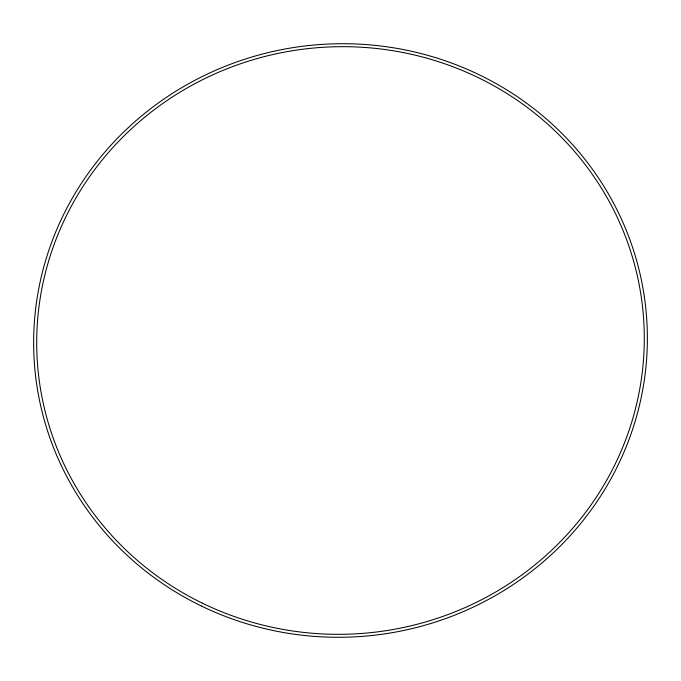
<?xml version="1.0" encoding="UTF-8"?>
<svg xmlns="http://www.w3.org/2000/svg" width="681" height="681" viewBox="0 0 681 681"><rect width="100%" height="100%" fill="white"/><g stroke="black" fill="none" stroke-linecap="round" stroke-linejoin="round"><path stroke-width="1.02" d="M201.15 605.903A306.986 296.669 -6.2 0 0 646.95 322.828A306.986 296.669 -6.2 0 0 173.4 92.769A306.986 296.669 -6.2 0 0 201.15 605.903M202.546 603.255A303.913 293.698 -6.2 0 0 643.885 323.007A303.913 293.698 -6.2 0 0 175.068 95.246A303.913 293.698 -6.2 0 0 202.546 603.255"/></g></svg>
